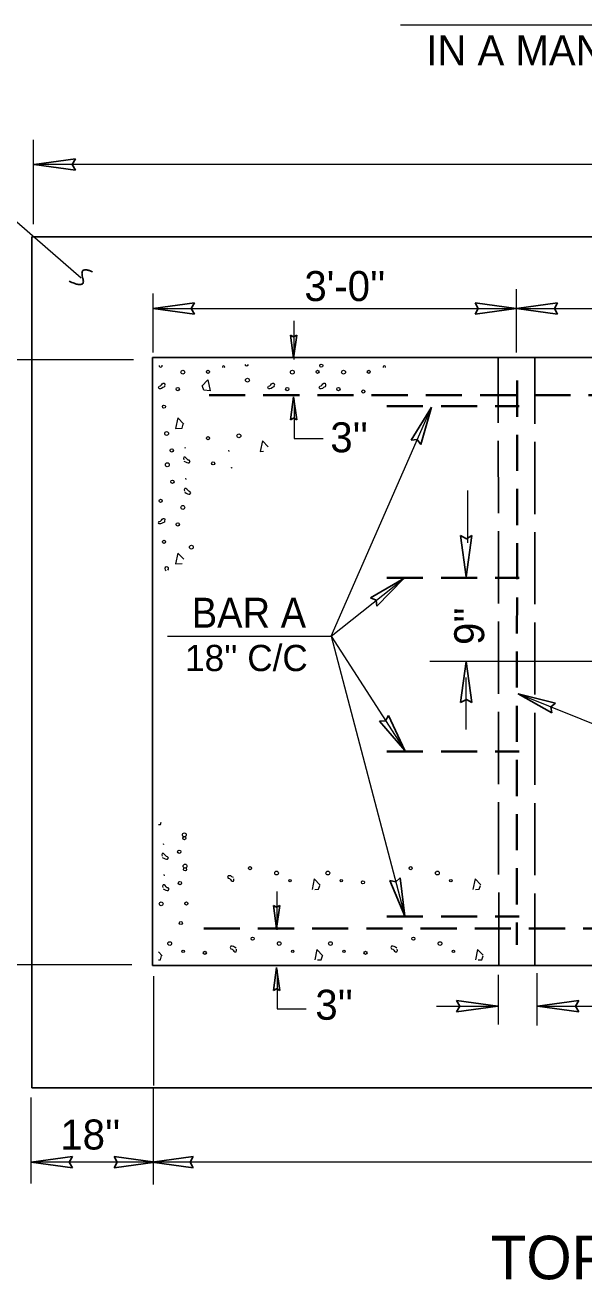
# Model space of a CAD drawing. Extents: x 1757 to 2137, y 145 to 432.
# Drawn here: x 1815 to 1839.6, y 203.6 to 258.8 of the extents above; entities that cross this region are included whole.
import ezdxf
from ezdxf.enums import TextEntityAlignment as Align

# ---------------------------------------------------------------- set-up
doc = ezdxf.new("R2010")
doc.units = 0
doc.header["$LTSCALE"] = 0.53
doc.linetypes.add('LONG_DASHED', pattern=[7.5, 6, -1.5])
doc.linetypes.add('MEDIUM_DASHED', pattern=[4.5, 3, -1.5])
doc.layers.add('1', color=7, linetype='Continuous', lineweight=13)
doc.layers.add('10', color=7, linetype='Continuous')

msp = doc.modelspace()

# ---------------------------------------------------------------- linework, layer by layer
at = {"layer": '1'}
for p, q in [((1815.3946, 250.0777), (1815.3946, 253.7943)), ((1871.8052, 252.7038), (1815.4753, 252.7038)), ((1820.653, 244.4302), (1820.653, 247.0344)), ((1836.6388, 244.4302), (1836.6388, 247.2187)), ((1820.653, 246.3689), (1836.6388, 246.3689)), ((1836.6388, 246.3689), (1866.6147, 246.3689)), ((1826.8681, 244.1298), (1826.8681, 245.8276)), ((1819.7917, 244.118), (1811.697, 244.118)), ((1834.4995, 236.0634), (1834.4995, 238.3614)), ((1828.4891, 231.9554), (1831.6945, 234.4897)), ((1828.4889, 231.9554), (1831.7256, 219.6314)), ((1828.4891, 231.9554), (1831.7256, 226.9203)), ((1870.529, 230.8388), (1832.8296, 230.8388)), ((1834.4372, 227.8395), (1834.4372, 230.1374)), ((1849.0766, 224.4397), (1836.7187, 229.4197)), ((1826.1205, 219.0234), (1826.1205, 220.7212)), ((1821.0538, 217.8904), (1820.8879, 218.0634)), ((1819.7217, 217.4878), (1811.5651, 217.4878)), ((1835.8477, 214.8556), (1835.8477, 217.0551)), ((1837.5523, 214.8183), (1837.5523, 217.1162)), ((1820.6706, 216.9965), (1820.6706, 212.1817)), ((1835.8477, 215.6591), (1833.1201, 215.6591)), ((1840.4737, 215.6591), (1837.5523, 215.6591)), ((1820.6706, 207.8244), (1820.6706, 212.0805)), ((1815.2944, 207.8599), (1815.2944, 211.6487)), ((1820.7513, 208.8036), (1815.2944, 208.8062)), ((1866.584, 208.8036), (1820.7513, 208.8036))]:
    msp.add_line(p, q, dxfattribs=at)
at = {"layer": '1', "lineweight": 25}
for p, q in [((1815.4253, 252.7048), (1817.2381, 252.9539)), ((1815.4253, 252.7048), (1817.2381, 252.4555)), ((1815.3141, 212.0779), (1815.3141, 249.5306)), ((1815.3141, 249.5306), (1871.9472, 249.5306)), ((1820.6583, 246.3709), (1822.4711, 246.6201)), ((1820.6583, 246.3709), (1822.4711, 246.1217)), ((1836.6329, 246.3697), (1834.8202, 246.619)), ((1836.6329, 246.3697), (1834.8202, 246.1207)), ((1836.6432, 246.3681), (1838.4559, 246.6172)), ((1836.6432, 246.3681), (1838.4559, 246.1188)), ((1826.8374, 244.1922), (1826.6985, 245.2037)), ((1826.8374, 244.1922), (1826.9765, 245.2037)), ((1820.6321, 217.4541), (1820.6321, 244.2103)), ((1820.6321, 244.2103), (1866.5931, 244.2103)), ((1826.8374, 242.4792), (1826.6985, 241.4676)), ((1826.8374, 242.4792), (1826.9765, 241.4676)), ((1832.9084, 242.0277), (1832.0103, 240.5822)), ((1832.9084, 242.0277), (1832.4336, 240.3936)), ((1834.4382, 234.5665), (1834.1889, 236.3792)), ((1834.4382, 234.5665), (1834.6875, 236.3792)), ((1831.6937, 234.49), (1830.2212, 233.6369)), ((1831.6937, 234.49), (1830.5059, 233.2713)), ((1834.4382, 230.8421), (1834.1889, 229.0293)), ((1834.4382, 230.8421), (1834.6875, 229.0293)), ((1836.7187, 229.4187), (1838.369, 229.0034)), ((1836.7187, 229.4187), (1838.1958, 228.5737)), ((1831.7261, 226.9211), (1830.6203, 228.2147)), ((1831.7261, 226.9211), (1831.0103, 228.4649)), ((1831.7263, 219.6318), (1831.0741, 221.2037)), ((1831.7263, 219.6318), (1831.5222, 221.3213)), ((1826.0899, 219.0858), (1825.9509, 220.0975)), ((1826.0899, 219.0858), (1826.229, 220.0975)), ((1820.6321, 217.4541), (1866.5931, 217.4514)), ((1826.0899, 217.3728), (1825.9509, 216.3612)), ((1826.0899, 217.3728), (1826.229, 216.3612)), ((1835.8197, 215.6677), (1834.007, 215.9169)), ((1837.5742, 215.666), (1839.387, 215.9152)), ((1835.8197, 215.6677), (1834.007, 215.4185)), ((1837.5742, 215.666), (1839.387, 215.4167)), ((1815.3141, 212.0779), (1871.909, 212.0779)), ((1815.2944, 208.8053), (1817.1072, 209.0536)), ((1815.2944, 208.8053), (1817.1072, 208.5553)), ((1820.7513, 208.8044), (1818.9386, 209.0545)), ((1820.7513, 208.8044), (1818.9386, 208.5562)), ((1820.6112, 208.7973), (1822.424, 209.0465)), ((1820.6112, 208.7973), (1822.424, 208.5481))]:
    msp.add_line(p, q, dxfattribs=at)
at = {"layer": '1', "linetype": 'LONG_DASHED', "lineweight": 25}
for p, q in [((1835.8637, 217.4932), (1835.8432, 244.2103)), ((1837.4521, 217.4532), (1837.4459, 244.2103)), ((1835.8576, 234.4605), (1835.8569, 235.2607))]:
    msp.add_line(p, q, dxfattribs=at)
at = {"layer": '1', "linetype": 'MEDIUM_DASHED', "lineweight": 35}
for p, q in [((1836.6776, 243.2008), (1836.6556, 218.364)), ((1823.1173, 242.5527), (1865.7955, 242.5527)), ((1830.9399, 242.0744), (1836.7589, 242.0744)), ((1830.9401, 234.5122), (1836.7591, 234.5122)), ((1830.9401, 226.8833), (1836.7591, 226.8833)), ((1830.9401, 219.6192), (1836.7591, 219.6192)), ((1822.8832, 219.0831), (1865.8027, 219.0831))]:
    msp.add_line(p, q, dxfattribs=at)
at = {"layer": '1'}
for points in [[(1880.6739, 240.2219), (1880.7121, 253.1482), (1872.3585, 258.8435), (1831.5462, 258.8435)], [(1802.7601, 253.6386), (1810.6839, 253.6386), (1817.4868, 247.7178)], [(1820.8879, 242.9012), (1820.9198, 242.9544), (1820.9748, 242.9651), (1821.0192, 243.0095), (1821.0529, 243.0537), (1821.0962, 243.0866), (1821.1522, 243.0866), (1821.1743, 243.0315), (1821.1628, 242.9767)], [(1821.1637, 242.974), (1821.1504, 242.9225), (1821.1495, 242.9207)], [(1822.8027, 242.9521), (1823.0687, 243.2288), (1823.1682, 242.7525), (1822.8808, 242.7747), (1822.8248, 242.9406)], [(1825.9724, 242.9207), (1825.9058, 242.8879), (1825.8499, 242.8542), (1825.795, 242.8436), (1825.74, 242.8436), (1825.7063, 242.8986), (1825.74, 242.9544), (1825.795, 242.9651), (1825.8393, 243.0095), (1825.8721, 243.0537), (1825.9165, 243.0866), (1825.9724, 243.0866), (1825.9946, 243.0315), (1825.9831, 242.9767)], [(1825.9839, 242.974), (1825.9706, 242.9225), (1825.9688, 242.9207)], [(1828.2259, 242.9207), (1828.1594, 242.8879), (1828.1044, 242.8542), (1828.0486, 242.8436), (1827.9936, 242.8436), (1827.9599, 242.8986), (1827.9936, 242.9544), (1828.0486, 242.9651), (1828.0928, 243.0095), (1828.1266, 243.0537), (1828.1701, 243.0866), (1828.2259, 243.0866), (1828.2481, 243.0315), (1828.2366, 242.9767)], [(1828.2374, 242.974), (1828.2241, 242.9225), (1828.2233, 242.9207)], [(1821.1522, 242.9207), (1821.0857, 242.8879), (1821.0307, 242.8542), (1820.9748, 242.8436), (1820.9198, 242.8436), (1820.8879, 242.8959)], [(1821.2881, 231.9554), (1828.489, 231.9554), (1832.9093, 242.0277)], [(1826.8681, 242.3547), (1826.8681, 240.6513), (1828.1433, 240.6513)], [(1822.0072, 241.2854), (1821.7419, 241.5621), (1821.6427, 241.0867), (1821.93, 241.1088), (1821.985, 241.2747)], [(1822.0479, 240.276), (1822.0612, 240.2237), (1822.063, 240.2228)], [(1825.7241, 240.2841), (1825.4633, 240.5554), (1825.3639, 240.0801), (1825.5173, 240.0916)], [(1822.0142, 239.6587), (1822.0808, 239.6251), (1822.1357, 239.5923), (1822.1917, 239.5807), (1822.2466, 239.5807), (1822.2795, 239.6366), (1822.2466, 239.6917), (1822.1917, 239.7032), (1822.1472, 239.7466), (1822.1137, 239.7909), (1822.0693, 239.8246), (1822.0142, 239.8246), (1821.9921, 239.7688), (1822.0027, 239.7138)], [(1824.0044, 240.0783), (1823.9911, 240.1306), (1823.9893, 240.1324)], [(1822.0782, 238.9014), (1822.0914, 238.8491), (1822.0932, 238.8473)], [(1822.0444, 238.2832), (1822.1108, 238.2504), (1822.1668, 238.2167), (1822.2218, 238.2061), (1822.2767, 238.2061), (1822.3104, 238.2611), (1822.2767, 238.3169), (1822.2218, 238.3276), (1822.1775, 238.3719), (1822.1446, 238.4162), (1822.1002, 238.4491), (1822.0444, 238.4491), (1822.0222, 238.3942), (1822.0337, 238.3392)], [(1820.8879, 236.9503), (1820.9198, 237.0027), (1820.9748, 237.0142), (1821.0192, 237.0584), (1821.0529, 237.1028), (1821.0962, 237.1357), (1821.1522, 237.1357), (1821.1743, 237.0807), (1821.1628, 237.0248)], [(1821.1522, 236.9698), (1821.0857, 236.9369), (1821.0307, 236.9032), (1820.9748, 236.8927), (1820.9198, 236.8927), (1820.8879, 236.945)], [(1821.1637, 237.023), (1821.1504, 236.9707), (1821.1495, 236.9698)], [(1822.0072, 235.3344), (1821.7419, 235.6111), (1821.6427, 235.1348), (1821.9273, 235.1571)], [(1820.8879, 223.6578), (1820.9766, 223.6649), (1821.0103, 223.7669)], [(1821.0946, 222.8321), (1821.1078, 222.7807), (1821.1097, 222.7789)], [(1821.0608, 222.2148), (1821.1274, 222.1812), (1821.1823, 222.1483), (1821.2382, 222.1368), (1821.2932, 222.1368), (1821.3261, 222.1927), (1821.2932, 222.2477), (1821.2382, 222.2592), (1821.1939, 222.3036), (1821.1602, 222.3479), (1821.1158, 222.3808), (1821.0608, 222.3808), (1821.0387, 222.3257), (1821.0494, 222.2699)], [(1821.1247, 221.4575), (1821.1381, 221.4052), (1821.1398, 221.4043)], [(1821.091, 220.8393), (1821.1576, 220.8065), (1821.2133, 220.7737), (1821.2684, 220.7622), (1821.3233, 220.7622), (1821.3571, 220.8172), (1821.3233, 220.8731), (1821.2684, 220.8837), (1821.224, 220.928), (1821.1913, 220.9724), (1821.1469, 221.0061), (1821.091, 221.0061), (1821.0688, 220.9502), (1821.0803, 220.8952)], [(1824.1915, 221.3315), (1824.1251, 221.3643), (1824.07, 221.3981), (1824.0142, 221.4087), (1823.9592, 221.4087), (1823.9255, 221.3537), (1823.9592, 221.2987), (1824.0142, 221.2873), (1824.0585, 221.2428), (1824.0922, 221.1985), (1824.1357, 221.1657), (1824.1915, 221.1657), (1824.2137, 221.2207), (1824.2022, 221.2766)], [(1828.0113, 220.9945), (1827.7462, 221.2712), (1827.6486, 220.8057)], [(1827.7736, 220.8057), (1827.9342, 220.818), (1827.9891, 220.9838)], [(1835.0691, 221.0114), (1834.8198, 221.2712), (1834.7223, 220.8057)], [(1834.8473, 220.8057), (1835.0078, 220.818), (1835.0628, 220.9838)], [(1824.3077, 218.2274), (1824.2412, 218.2603), (1824.1862, 218.2941), (1824.1303, 218.3047), (1824.0753, 218.3047), (1824.0417, 218.2497), (1824.0753, 218.1947), (1824.1303, 218.1832), (1824.1747, 218.1387), (1824.2084, 218.0945), (1824.2518, 218.0617), (1824.3077, 218.0617), (1824.3299, 218.1167), (1824.3183, 218.1725)], [(1828.1274, 217.8904), (1827.8623, 218.1672), (1827.7648, 217.7016)], [(1831.3814, 218.2274), (1831.3149, 218.2603), (1831.2599, 218.2941), (1831.204, 218.3047), (1831.1491, 218.3047), (1831.1153, 218.2497), (1831.1491, 218.1947), (1831.204, 218.1832), (1831.2484, 218.1387), (1831.2821, 218.0945), (1831.3256, 218.0617), (1831.3814, 218.0617), (1831.4036, 218.1167), (1831.3921, 218.1725)], [(1835.1852, 217.9073), (1834.936, 218.1672), (1834.8385, 217.7016)], [(1820.8879, 217.7069), (1820.9766, 217.7139), (1821.0316, 217.8798)], [(1827.8898, 217.7016), (1828.0503, 217.7139), (1828.1053, 217.8798)], [(1834.9635, 217.7016), (1835.1241, 217.7139), (1835.179, 217.8798)], [(1826.1205, 217.2483), (1826.1205, 215.545), (1827.3958, 215.545)]]:
    msp.add_lwpolyline(points, dxfattribs=at)
at = {"layer": '1', "lineweight": 25}
for points in [[(1817.2381, 252.4555), (1817.098, 252.7074), (1817.2381, 252.9539)], [(1822.4711, 246.6201), (1822.3309, 246.3682), (1822.4711, 246.1217)], [(1834.8202, 246.1207), (1834.9602, 246.3725), (1834.8202, 246.619)], [(1838.4559, 246.6172), (1838.3158, 246.3653), (1838.4559, 246.1188)], [(1826.6985, 245.2037), (1826.8388, 245.1255), (1826.9765, 245.2037)], [(1826.6985, 241.4676), (1826.8388, 241.5458), (1826.9765, 241.4676)], [(1832.4336, 240.3936), (1832.2728, 240.608), (1832.0103, 240.5822)], [(1834.1889, 236.3792), (1834.4408, 236.2392), (1834.6875, 236.3792)], [(1830.5059, 233.2713), (1830.465, 233.5362), (1830.2212, 233.6369)], [(1834.1889, 229.0293), (1834.4408, 229.1694), (1834.6875, 229.0293)], [(1838.369, 229.0034), (1838.1606, 228.8352), (1838.1958, 228.5737)], [(1830.6203, 228.2147), (1830.8878, 228.2313), (1831.0103, 228.4649)], [(1831.0741, 221.2037), (1831.3335, 221.137), (1831.5222, 221.3213)], [(1825.9509, 220.0975), (1826.0913, 220.0192), (1826.229, 220.0975)], [(1825.9509, 216.3612), (1826.0913, 216.4395), (1826.229, 216.3612)], [(1834.007, 215.4185), (1834.1472, 215.6703), (1834.007, 215.9169)], [(1839.387, 215.9152), (1839.247, 215.6633), (1839.387, 215.4167)], [(1817.1072, 209.0536), (1816.967, 208.8017), (1817.1072, 208.5553)], [(1818.9386, 208.5562), (1819.0787, 208.808), (1818.9386, 209.0545)], [(1822.424, 208.5481), (1822.2839, 208.8), (1822.424, 209.0465)]]:
    msp.add_lwpolyline(points, dxfattribs=at)
at = {"layer": '1'}
for centre, radius in [((1821.9623, 243.569), 0.0848), ((1823.0718, 243.5839), 0.0683), ((1826.7823, 243.569), 0.0848), ((1827.8917, 243.5839), 0.0683), ((1828.0572, 243.8589), 0.0683), ((1829.036, 243.569), 0.0848), ((1830.1455, 243.5839), 0.0683), ((1824.8061, 243.2199), 0.0848), ((1821.7377, 242.8233), 0.0732), ((1826.5577, 242.8233), 0.0732), ((1828.8114, 242.8233), 0.0732), ((1829.9042, 242.7206), 0.0683), ((1821.1339, 242.055), 0.0683), ((1821.2498, 240.871), 0.0848), ((1824.4309, 240.7685), 0.0848), ((1823.0685, 240.6672), 0.0683), ((1821.4743, 240.1253), 0.0732), ((1821.2803, 239.496), 0.0848), ((1823.2979, 239.557), 0.0683), ((1821.5048, 238.7503), 0.0732), ((1820.9835, 237.9077), 0.0683), ((1821.9623, 237.6179), 0.0848), ((1821.7377, 236.8722), 0.0732), ((1821.1339, 236.1038), 0.0683), ((1822.3388, 235.8685), 0.082), ((1822.0299, 223.2085), 0.0848), ((1822.0307, 223.0632), 0.0683), ((1821.8053, 222.4628), 0.0732), ((1822.0604, 221.8335), 0.0848), ((1822.0612, 221.6882), 0.0683), ((1824.918, 221.7425), 0.0683), ((1826.0893, 221.5288), 0.082), ((1828.343, 221.5288), 0.082), ((1831.9918, 221.7425), 0.0683), ((1833.163, 221.5288), 0.082), ((1821.8358, 221.0878), 0.0732), ((1826.6822, 221.1921), 0.0532), ((1828.9359, 221.1921), 0.0532), ((1829.887, 221.1197), 0.0683), ((1833.7559, 221.1921), 0.0532), ((1821.0089, 220.1741), 0.0848), ((1822.1184, 220.189), 0.0683), ((1821.8771, 219.3258), 0.0683), ((1825.0342, 218.6384), 0.0683), ((1832.1079, 218.6384), 0.0683), ((1821.3854, 218.4247), 0.082), ((1821.9784, 218.088), 0.0532), ((1826.2054, 218.4247), 0.082), ((1826.7984, 218.088), 0.0532), ((1828.4592, 218.4247), 0.082), ((1829.0521, 218.088), 0.0532), ((1833.2792, 218.4247), 0.082), ((1833.8721, 218.088), 0.0532), ((1822.9295, 218.0157), 0.0683), ((1830.0032, 218.0157), 0.0683)]:
    msp.add_circle(centre, radius, dxfattribs=at)
for centre, radius, start, end in [((1820.9835, 243.8589), 0.0683, 170.68697, 10.29542), ((1823.7545, 243.798), 0.0532, 337.44276, 202.55724), ((1824.7685, 243.9307), 0.082, 200.27874, 340.70365), ((1830.8282, 243.798), 0.0532, 337.44276, 202.55724), ((1824.1232, 239.2922), 0.0683, 85.86656, 137.75647), ((1821.2498, 234.9199), 0.0848, 309.83567, 252.85185)]:
    msp.add_arc(centre, radius, start, end, dxfattribs=at)
at = {"layer": '1', "lineweight": 25}
msp.add_open_spline([(1817.987, 247.983), (1817.4016, 248.2499), (1817.7156, 247.2105), (1816.967, 247.5742)], degree=2, dxfattribs=at)

# ---------------------------------------------------------------- texts
at = {"layer": '1'}
msp.add_text(' TOP VIEW', height=1.916, dxfattribs=at).set_placement((1841.4227, 203.6504), align=Align.CENTER)
at = {"layer": '10'}
for s, height, p in [('IN A MANNER APPROVED BY THE ENGINEER.', 1.32, (1832.6757, 257.0782)), ("3'-0''", 1.32, (1827.3125, 246.6995)), ("3''", 1.32, (1828.4531, 240.0443)), ("18'' C/C", 1.155, (1822.062, 230.4142)), ("3''", 1.32, (1827.7942, 215.0718)), ("18''", 1.32, (1816.5738, 209.3614))]:
    msp.add_text(s, height=height, dxfattribs=at).set_placement(p)
at = {"layer": '10', "width": 0.95}
msp.add_text('BAR A', height=1.32, dxfattribs=at).set_placement((1822.3544, 232.3227))
at = {"layer": '10'}
msp.add_text("9''", height=1.32, rotation=90, dxfattribs=at).set_placement((1835.2241, 231.5652))

doc.saveas('drawing.dxf')
